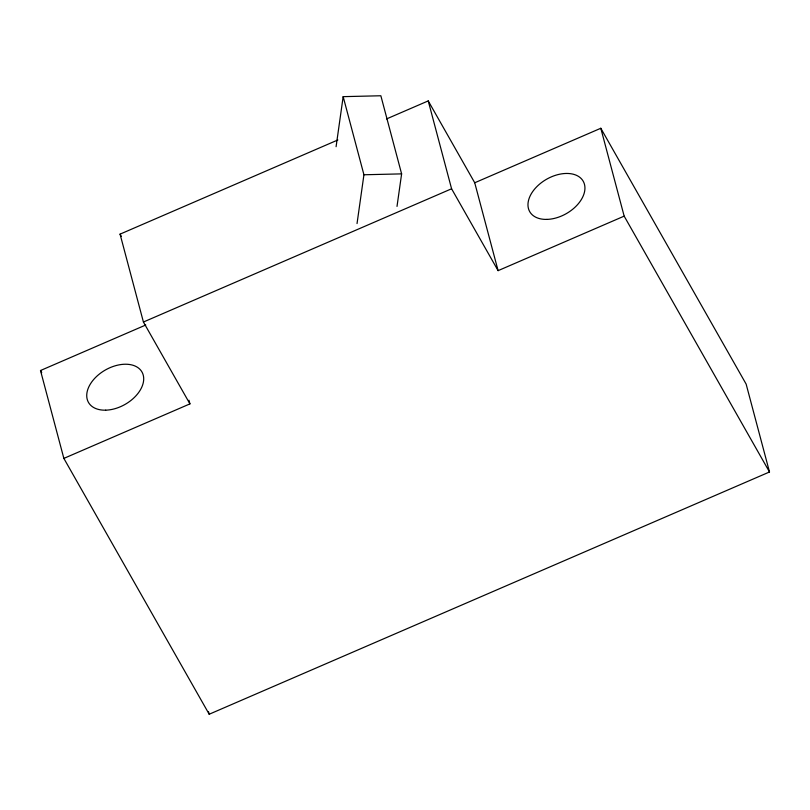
<?xml version="1.0" encoding="UTF-8"?>
<svg xmlns="http://www.w3.org/2000/svg" width="810" height="810" viewBox="0 0 810 810"><rect width="100%" height="100%" fill="white"/><g stroke="black" fill="none" stroke-linecap="round" stroke-linejoin="round"><path stroke-width="1.21" d="M336.089 146.701L343.167 96.653L380.852 95.762L401.618 173.877L397.011 206.408M357.038 223.56L363.933 174.768L343.167 96.653M600.807 128.263L624.166 216.138L498.099 270.651L474.731 182.766L600.807 128.263L746.142 384.102L769.5 471.977L209.193 714.238L63.858 458.399L189.925 403.886L143.421 322.026L120.062 234.141L337.861 139.968M386.522 118.938L428.227 100.906L474.731 182.766M143.421 322.026L451.585 188.781L428.227 100.906M63.858 458.399L40.5 370.524L145.749 325.012M363.933 174.768L401.618 173.877M624.166 216.138L769.5 471.977M451.585 188.781L498.099 270.651M120.062 234.141L121.297 236.328M40.5 370.524L41.745 372.721M188.953 400.231L189.925 403.886M208.545 711.798L209.193 714.238M546.942 219.399A30.77 19.825 -29.6 0 0 584.466 184.315A30.77 19.825 -29.6 0 0 537.951 185.571A30.77 19.825 -29.6 0 0 546.942 219.399M105.705 410.174A30.77 19.825 -29.6 0 0 143.228 375.091A30.77 19.825 -29.6 0 0 96.714 376.346A30.77 19.825 -29.6 0 0 105.705 410.174"/></g></svg>
